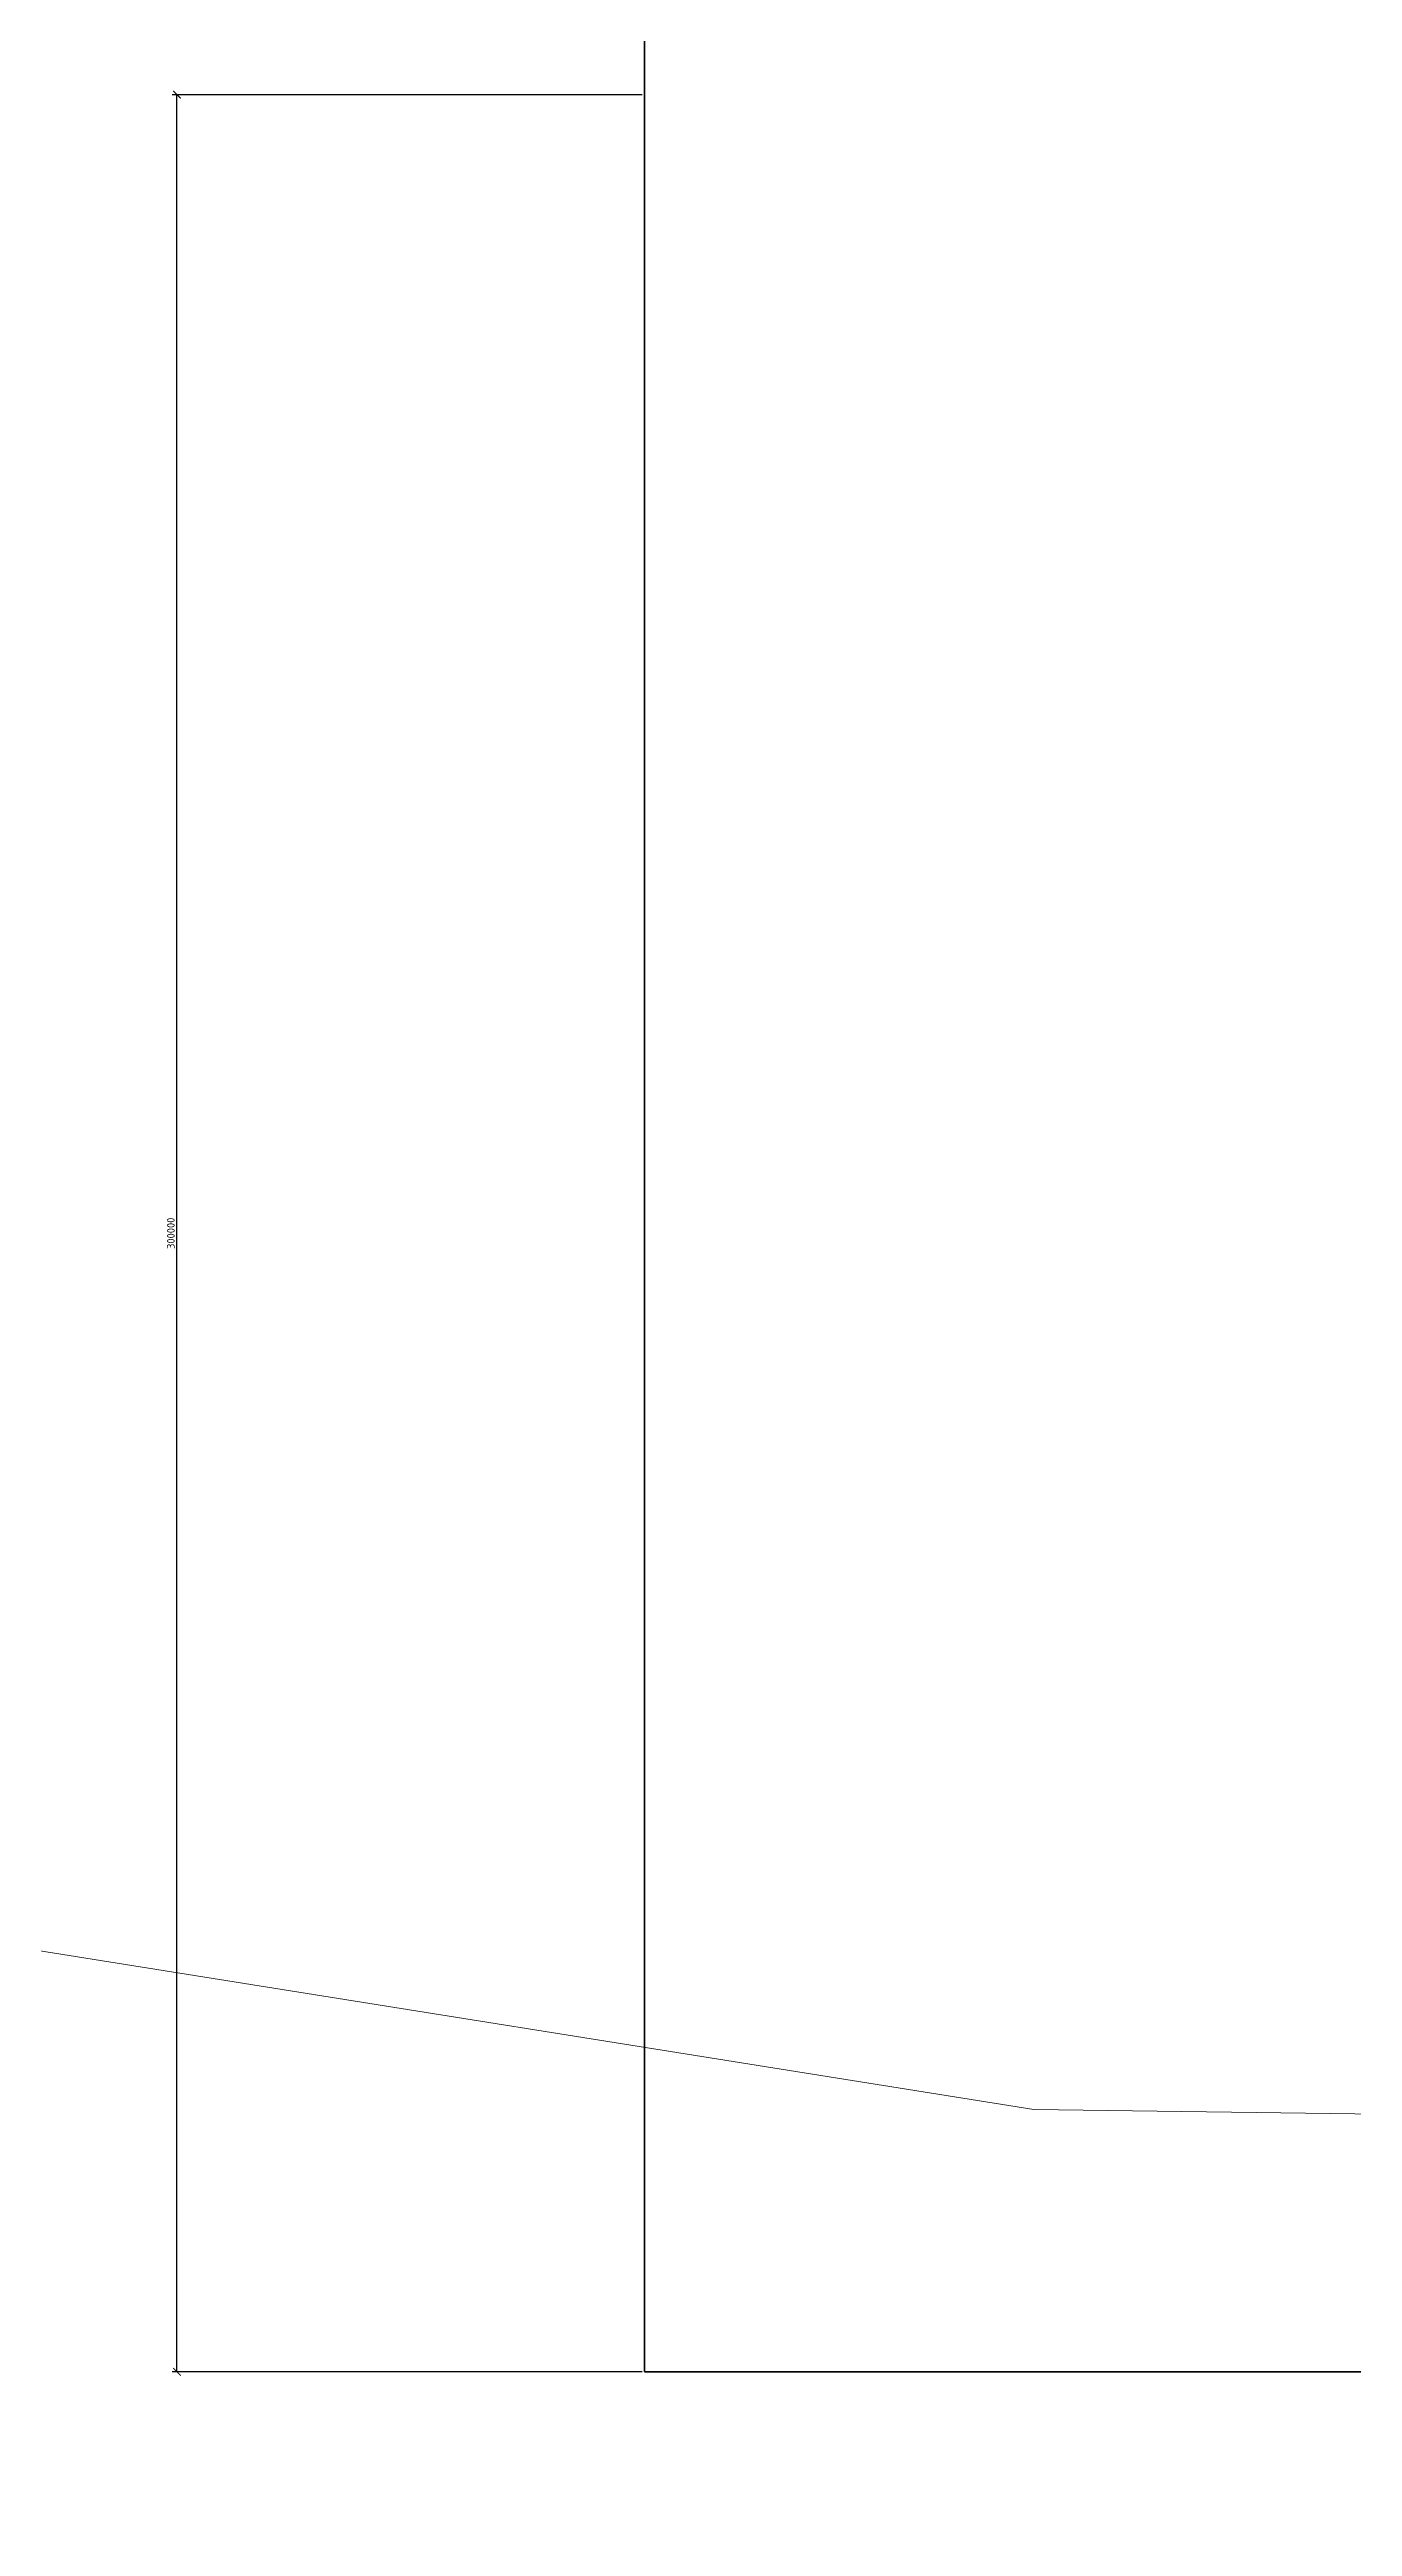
# Model space of a CAD drawing. Header units: millimetres. Extents: x -345369 to 252202, y 74562 to 424723.
# Drawn here: x -338481 to -338138, y 215572 to 216224 of the extents above; entities that cross this region are included whole.
import ezdxf

# ---------------------------------------------------------------- set-up
doc = ezdxf.new("R2010")
doc.units = ezdxf.units.MM
doc.styles.add('2.5', font='isocpeur.TTF', dxfattribs={"height": 2})
doc.dimstyles.new('М500 стройгенп', dxfattribs={"dimtxt": 2, "dimasz": 2, "dimexe": 1.25, "dimexo": 0.625, "dimtad": 1, "dimlfac": 500, "dimtxsty": '2.5', "dimblk": 'ARCHTICK', "dimcen": 2.5, "dimadec": 0, "dimazin": 0, "dimtfac": 1, "dimtmove": 0, "dimatfit": 3, "dimfxl": 1, "dimarcsym": 0})

# ---------------------------------------------------------------- blocks, each defined once
blk = doc.blocks.new('_ArchTick')
at = {"color": 0, "linetype": 'ByBlock', "const_width": 0.15}
blk.add_lwpolyline([(-0.5, -0.5), (0.5, 0.5)], dxfattribs=at)
blk = doc.blocks.new('*D682')
at = {"color": 0, "lineweight": -2, "transparency": 16777216}
for p, q in [((-338324.85, 216212.58), (-338448.68, 216212.58)), ((-338447.43, 215612.58), (-338447.43, 216212.58)), ((-338324.85, 215612.58), (-338448.68, 215612.58))]:
    blk.add_line(p, q, dxfattribs=at)
at = {"layer": 'Defpoints', "color": 0, "transparency": 16777216}
for p in [(-338447.43, 216212.58), (-338324.22, 216212.58), (-338324.22, 215612.58)]:
    blk.add_point(p, dxfattribs=at)
at = {"color": 0, "lineweight": -2, "transparency": 16777216, "xscale": 2, "yscale": 2, "zscale": 2}
for p, rotation in [((-338447.43, 216212.58), 90), ((-338447.43, 215612.58), 270)]:
    blk.add_blockref('_ArchTick', p, dxfattribs=dict(at, rotation=rotation))
at = {"color": 0, "lineweight": 20, "transparency": 16777216, "insert": (-338449.05, 215912.58), "char_height": 2, "attachment_point": 5, "rotation": 90, "style": '2.5'}
blk.add_mtext('300000', dxfattribs=at)

msp = doc.modelspace()

# ---------------------------------------------------------------- hatches: boundary and pattern name
at = {"lineweight": 20}
h = msp.add_hatch(dxfattribs=at)
h.set_pattern_fill('AR-CONC', color=256, scale=2.5)
h.set_pattern_definition([(50, (-467359.26, -150275.32), (455.46167, -39.8477), [47.625, -523.875]), (355, (-467359.26, -150275.3), (-88.10855, 477.6421), [38.1, -419.10146]), (100.45144, (-467321.3, -150278.64), (367.3531, 437.7944), [40.475, -445.2256]), (46.1842, (-467359.26, -150148.3), (677.6976, -105.1058), [71.4375, -785.8125]), (96.63556, (-467302.8, -150157.1), (593.5103, 618.5653), [60.7126, -667.839]), (351.18415, (-467359.26, -150148.3), (593.5103, 618.5653), [57.1499, -628.6493]), (21, (-467295.76, -150180.07), (379.03598, -255.663), [47.625, -523.875]), (326, (-467295.76, -150180.07), (154.50507, 460.4699), [38.1, -419.1]), (71.45144, (-467264.17, -150201.38), (533.54105, 204.8069), [40.475, -445.22484]), (37.5, (-467359.26, -150275.32), (7.72151, 211.3876), [0, -414.02, 0, -425.45, 0, -420.6875]), (7.5, (-467359.26, -150275.32), (167.04916, 250.45144), [0, -242.57, 0, -404.495, 0, -160.3375]), (327.5, (-467500.86, -150275.32), (338.97649, -14.32186), [0, -158.75, 0, -495.3, 0, -657.225]), (317.5, (-467564.36, -150275.32), (370.32295, 63.56623), [0, -206.375, 0, -328.93, 0, -466.725])])
h.paths.add_polyline_path([(-304063.043096, 215112.578109), (-307699.012508, 215112.578109, -0.1277607606), (-308283.032856, 215264.284146, -0.0634386493), (-309473.911787, 215112.578109), (-328372.904858, 215112.578109, -0.0639917581), (-329573.913186, 215266.919397, -0.1289028012), (-330162.638807, 215112.578109), (-333783.77355, 215112.578109, 0.034557613), (-333077.955336, 214412.578109), (-304768.861309, 214412.578109, 0.034557613)])
h.paths.add_polyline_path([(-299008.962601, 215112.578109), (-304063.043096, 215112.578109, -0.034557613), (-304768.861309, 214412.578109, -0.2679491924), (-303729.630825, 213812.578109), (-301729.630825, 213812.578109, -0.2679491924), (-300690.40034, 214412.578109), (-299008.962601, 214412.578109)])
h.paths.add_polyline_path([(-333783.77355, 215112.578109), (-338824.224375, 215112.578109), (-338824.224375, 214412.578109), (-333077.955336, 214412.578109, -0.034557613)])
edge = h.paths.add_edge_path()
edge.add_line((-310261.810123, 215712.578109), (-310326.896758, 215469.5409))
edge.add_line((-310326.896758, 215469.5409), (-310931.394891, 215631.428661))
edge.add_line((-310931.394891, 215631.428661), (-310909.662645, 215712.578109))
edge.add_line((-310909.662645, 215712.578109), (-329123.408323, 215712.578109))
edge.add_arc((-330162.638807, 216312.578109), 1200, 299.380333506, 330, ccw=False)
edge.add_arc((-328372.904858, 219862.578109), 4750, 255.354138888, 270)
edge.add_line((-328372.904858, 215112.578109), (-309473.911787, 215112.578109))
edge.add_arc((-309473.911787, 219862.578109), 4750, 270, 284.519610429)
edge.add_arc((-307699.012508, 216312.578109), 1200, 210, 240.877162167, ccw=False)
edge.add_line((-308738.242993, 215712.578109), (-310261.810123, 215712.578109))

# ---------------------------------------------------------------- linework, layer by layer
at = {"lineweight": 35}
for p, q in [((-338324.224375, 216612.578109), (-338324.224375, 215612.578109)), ((-338324.224375, 215612.578109), (-337524.224375, 215612.578109))]:
    msp.add_line(p, q, dxfattribs=at)
at = {"lineweight": 25}
msp.add_line((-338324.224375, 215897.313767), (-338324.224375, 216060.128903), dxfattribs=at)
at = {"color": 1, "lineweight": 20}
for p, q in [((-338818.954828, 215777.044657), (-338221.660619, 215681.684548)), ((-338221.660619, 215681.684548), (-335765.413451, 215649.324188))]:
    msp.add_line(p, q, dxfattribs=at)

# ---------------------------------------------------------------- dimensions: what is measured, and where the dimension line sits
at = {"lineweight": 20}
dim = msp.add_linear_dim(base=(-338447.428303, 216212.578109), p1=(-338324.224375, 215612.578109), p2=(-338324.224375, 216212.578109), angle=90, dimstyle='М500 стройгенп', dxfattribs=at)
dim.commit()
dim.dimension.update_dxf_attribs({"geometry": '*D682', "text_midpoint": (-338449.053303, 215912.578109)})

doc.saveas('drawing.dxf')
